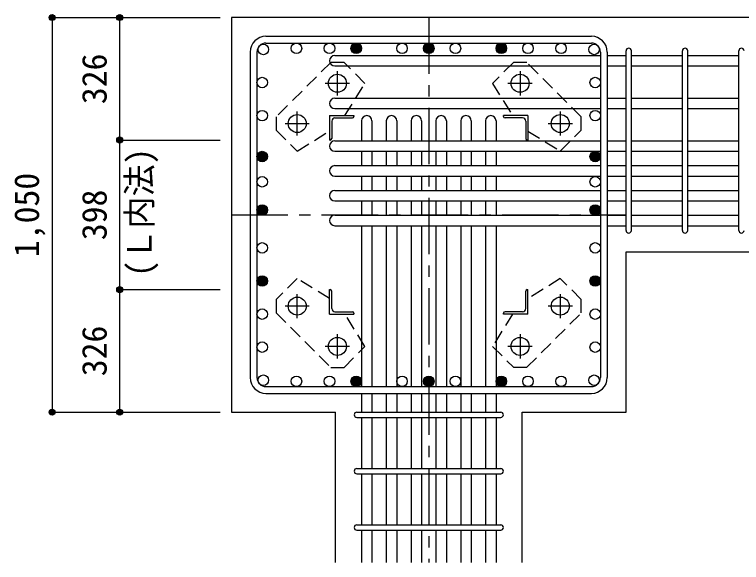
# Model space of a CAD drawing. Units: millimetres at full size, sheet at 1:30. Extents: x -5973 to 5954, y -4195 to 4201.
# Drawn here: x -550 to 1384, y -2600 to -1142 of the extents above; entities that cross this region are included whole.
import ezdxf
from ezdxf.enums import TextEntityAlignment as Align

# ---------------------------------------------------------------- set-up
doc = ezdxf.new("R2010")
doc.units = ezdxf.units.MM
doc.header["$LTSCALE"] = 30
doc.header["$PDMODE"] = 32
doc.header["$PDSIZE"] = 15
doc.linetypes.add('CHAIN1', pattern=[8, 5, -1, 1, -1])
doc.linetypes.add('DASHED1', pattern=[1.8, 1.2, -0.6])
for name, color, linetype in [('0-1', 2, 'Continuous'), ('0-2', 4, 'Continuous'), ('0-3', 4, 'Continuous'), ('0-4', 7, 'Continuous'), ('0-5', 7, 'Continuous'), ('0-6', 7, 'Continuous'), ('0-7', 4, 'Continuous'), ('0-9', 4, 'DASHED1'), ('0-D', 4, 'Continuous')]:
    doc.layers.add(name, color=color, linetype=linetype)
doc.styles.add('ＭＳ ゴシック', font='')
doc.styles.get('ＭＳ ゴシック').set_extended_font_data('MS Gothic')

msp = doc.modelspace()

# ---------------------------------------------------------------- linework, layer by layer
at = {"layer": '0-1'}
for p, q in [((1477.44, -1149.89), (27.44, -1149.89)), ((27.44, -1149.89), (27.44, -2199.89)), ((1077.44, -1773.39), (1477.44, -1773.39)), ((1077.44, -2199.89), (1077.44, -1773.39)), ((27.44, -2199.89), (303.94, -2199.89)), ((303.94, -2599.89), (303.94, -2199.89))]:
    msp.add_line(p, q, dxfattribs=at)
msp.add_lwpolyline([(800.94, -2599.89), (800.94, -2199.89), (1077.44, -2199.89)], dxfattribs=at)
at = {"layer": '0-2', "linetype": 'CHAIN1'}
for p, q in [((309.44, -1357.1), (309.44, -1292.6)), ((795.44, -1292.6), (795.44, -1357.1)), ((277.14, -1324.89), (341.64, -1324.89)), ((763.24, -1324.89), (827.74, -1324.89)), ((202.44, -1464.1), (202.44, -1399.6)), ((902.44, -1399.6), (902.44, -1464.1)), ((170.14, -1431.89), (234.64, -1431.89)), ((870.24, -1431.89), (934.74, -1431.89)), ((202.44, -1950.19), (202.44, -1885.69)), ((902.44, -1885.69), (902.44, -1950.19)), ((234.64, -1917.89), (170.14, -1917.89)), ((934.74, -1917.89), (870.24, -1917.89)), ((309.44, -2057.19), (309.44, -1992.69)), ((795.44, -1992.69), (795.44, -2057.19)), ((341.64, -2024.89), (277.14, -2024.89)), ((827.74, -2024.89), (763.24, -2024.89))]:
    msp.add_line(p, q, dxfattribs=at)
at = {"layer": '0-2'}
for p, q in [((288.44, -1410.89), (353.44, -1410.89)), ((288.44, -1410.89), (288.44, -1475.89)), ((353.44, -1410.89), (353.44, -1412.89)), ((816.44, -1410.89), (751.44, -1410.89)), ((751.44, -1412.89), (751.44, -1410.89)), ((816.44, -1410.89), (816.44, -1475.89)), ((294.44, -1425.39), (294.44, -1471.89)), ((302.94, -1416.89), (349.44, -1416.89)), ((801.94, -1416.89), (755.44, -1416.89)), ((810.44, -1425.39), (810.44, -1471.89)), ((290.44, -1475.89), (288.44, -1475.89)), ((816.44, -1475.89), (814.44, -1475.89)), ((288.44, -1873.89), (290.44, -1873.89)), ((288.44, -1938.89), (288.44, -1873.89)), ((814.44, -1873.89), (816.44, -1873.89)), ((816.44, -1938.89), (816.44, -1873.89)), ((294.44, -1924.39), (294.44, -1877.89)), ((810.44, -1924.39), (810.44, -1877.89)), ((302.94, -1932.89), (349.44, -1932.89)), ((801.94, -1932.89), (755.44, -1932.89)), ((288.44, -1938.89), (353.44, -1938.89)), ((353.44, -1936.89), (353.44, -1938.89)), ((751.44, -1938.89), (751.44, -1936.89)), ((816.44, -1938.89), (751.44, -1938.89))]:
    msp.add_line(p, q, dxfattribs=at)
at = {"layer": '0-2', "color": 3}
for centre in [(309.44, -1324.89), (795.44, -1324.89), (202.44, -1431.89), (902.44, -1431.89), (202.44, -1917.89), (902.44, -1917.89), (309.44, -2024.89), (795.44, -2024.89)]:
    msp.add_circle(centre, 24, dxfattribs=at)
at = {"layer": '0-2'}
for centre, radius, start, end in [((302.94, -1425.39), 8.5, 90, 180), ((349.44, -1412.89), 4, 270, 0), ((755.44, -1412.89), 4, 180, 270), ((801.94, -1425.39), 8.5, 0, 90), ((290.44, -1471.89), 4, 270, 0), ((814.44, -1471.89), 4, 180, 270), ((290.44, -1877.89), 4, 0, 90), ((814.44, -1877.89), 4, 90, 180), ((302.94, -1924.39), 8.5, 180, 270), ((349.44, -1936.89), 4, 0, 90), ((755.44, -1936.89), 4, 90, 180), ((801.94, -1924.39), 8.5, 270, 0)]:
    msp.add_arc(centre, radius, start, end, dxfattribs=at)
at = {"layer": '0-3', "color": 3}
for centre in [(200.38, -1231.89), (288.39, -1231.89), (359.44, -1231.89), (359.44, -1231.89), (481.44, -1231.89), (552.44, -1231.89), (623.44, -1231.89), (745.44, -1231.89), (745.44, -1231.89), (816.48, -1231.89), (904.49, -1231.89), (112.37, -1234.82), (992.51, -1234.82), (992.51, -1234.82), (109.44, -1322.84), (995.44, -1322.84), (109.44, -1410.85), (995.44, -1410.85), (109.44, -1519.89), (109.44, -1519.89), (995.44, -1519.89), (995.44, -1519.89), (109.44, -1586.88), (995.44, -1586.88), (109.44, -1661.89), (995.44, -1661.89), (109.44, -1762.91), (995.44, -1762.91), (109.44, -1850.92), (109.44, -1850.92), (995.44, -1850.92), (995.44, -1850.92), (109.44, -1938.94), (995.44, -1938.94), (109.44, -2026.95), (995.44, -2026.95), (112.37, -2114.97), (200.38, -2117.89), (288.39, -2117.89), (359.44, -2117.89), (359.44, -2117.89), (481.44, -2117.89), (552.44, -2117.89), (623.44, -2117.89), (745.44, -2117.89), (745.44, -2117.89), (816.48, -2117.89), (904.49, -2117.89), (992.51, -2114.97)]:
    msp.add_circle(centre, 14, dxfattribs=at)
at = {"layer": '0-3'}
for centre, radius in [((359.44, -1231.89), 14), ((552.44, -1231.89), 14), ((745.44, -1231.89), 14), ((359.44, -1231.89), 12.6), ((359.44, -1231.89), 11.2), ((359.44, -1231.89), 9.8), ((359.44, -1231.89), 8.4), ((359.44, -1231.89), 7), ((359.44, -1231.89), 5.6), ((359.44, -1231.89), 4.2), ((359.44, -1231.89), 2.8), ((359.44, -1231.89), 1.4), ((552.44, -1231.89), 12.6), ((552.44, -1231.89), 11.2), ((552.44, -1231.89), 9.8), ((552.44, -1231.89), 8.4), ((552.44, -1231.89), 7), ((552.44, -1231.89), 5.6), ((552.44, -1231.89), 4.2), ((552.44, -1231.89), 2.8), ((552.44, -1231.89), 1.4), ((745.44, -1231.89), 12.6), ((745.44, -1231.89), 11.2), ((745.44, -1231.89), 9.8), ((745.44, -1231.89), 8.4), ((745.44, -1231.89), 7), ((745.44, -1231.89), 5.6), ((745.44, -1231.89), 4.2), ((745.44, -1231.89), 2.8), ((745.44, -1231.89), 1.4), ((109.44, -1519.89), 14), ((109.44, -1519.89), 12.6), ((995.44, -1519.89), 14), ((995.44, -1519.89), 12.6), ((109.44, -1519.89), 11.2), ((109.44, -1519.89), 9.8), ((109.44, -1519.89), 8.4), ((109.44, -1519.89), 7), ((109.44, -1519.89), 5.6), ((109.44, -1519.89), 4.2), ((109.44, -1519.89), 2.8), ((109.44, -1519.89), 1.4), ((995.44, -1519.89), 11.2), ((995.44, -1519.89), 9.8), ((995.44, -1519.89), 8.4), ((995.44, -1519.89), 7), ((995.44, -1519.89), 5.6), ((995.44, -1519.89), 4.2), ((995.44, -1519.89), 2.8), ((995.44, -1519.89), 1.4), ((109.44, -1661.89), 14), ((109.44, -1661.89), 12.6), ((109.44, -1661.89), 11.2), ((109.44, -1661.89), 9.8), ((109.44, -1661.89), 8.4), ((109.44, -1661.89), 7), ((109.44, -1661.89), 5.6), ((109.44, -1661.89), 4.2), ((109.44, -1661.89), 2.8), ((109.44, -1661.89), 1.4), ((995.44, -1661.89), 14), ((995.44, -1661.89), 12.6), ((995.44, -1661.89), 11.2), ((995.44, -1661.89), 9.8), ((995.44, -1661.89), 8.4), ((995.44, -1661.89), 7), ((995.44, -1661.89), 5.6), ((995.44, -1661.89), 4.2), ((995.44, -1661.89), 2.8), ((995.44, -1661.89), 1.4), ((109.44, -1850.92), 14), ((995.44, -1850.92), 14), ((109.44, -1850.92), 12.6), ((109.44, -1850.92), 11.2), ((109.44, -1850.92), 9.8), ((109.44, -1850.92), 8.4), ((109.44, -1850.92), 7), ((109.44, -1850.92), 5.6), ((109.44, -1850.92), 4.2), ((109.44, -1850.92), 2.8), ((109.44, -1850.92), 1.4), ((995.44, -1850.92), 12.6), ((995.44, -1850.92), 11.2), ((995.44, -1850.92), 9.8), ((995.44, -1850.92), 8.4), ((995.44, -1850.92), 7), ((995.44, -1850.92), 5.6), ((995.44, -1850.92), 4.2), ((995.44, -1850.92), 2.8), ((995.44, -1850.92), 1.4), ((359.44, -2117.89), 14), ((359.44, -2117.89), 12.6), ((359.44, -2117.89), 11.2), ((552.44, -2117.89), 14), ((552.44, -2117.89), 12.6), ((552.44, -2117.89), 11.2), ((745.44, -2117.89), 14), ((745.44, -2117.89), 12.6), ((745.44, -2117.89), 11.2), ((359.44, -2117.89), 9.8), ((359.44, -2117.89), 8.4), ((359.44, -2117.89), 7), ((359.44, -2117.89), 5.6), ((359.44, -2117.89), 4.2), ((359.44, -2117.89), 2.8), ((359.44, -2117.89), 1.4), ((552.44, -2117.89), 9.8), ((552.44, -2117.89), 8.4), ((552.44, -2117.89), 7), ((552.44, -2117.89), 5.6), ((552.44, -2117.89), 4.2), ((552.44, -2117.89), 2.8), ((552.44, -2117.89), 1.4), ((745.44, -2117.89), 9.8), ((745.44, -2117.89), 8.4), ((745.44, -2117.89), 7), ((745.44, -2117.89), 5.6), ((745.44, -2117.89), 4.2), ((745.44, -2117.89), 2.8), ((745.44, -2117.89), 1.4)]:
    msp.add_circle(centre, radius, dxfattribs=at)
at = {"layer": '0-4'}
for p, q in [((119.44, -1199.89), (985.44, -1199.89)), ((119.44, -1217.89), (985.44, -1217.89)), ((77.44, -1241.89), (77.44, -2107.89)), ((95.44, -1241.89), (95.44, -2107.89)), ((1009.44, -1241.89), (1009.44, -2107.89)), ((1027.44, -1241.89), (1027.44, -2107.89)), ((119.44, -2131.89), (985.44, -2131.89)), ((119.44, -2149.89), (985.44, -2149.89))]:
    msp.add_line(p, q, dxfattribs=at)
for centre, radius, start, end in [((119.44, -1241.89), 42, 90, 180), ((119.44, -1241.89), 24, 90, 180), ((985.44, -1241.89), 42, 0, 90), ((985.44, -1241.89), 24, 0, 90), ((119.44, -2107.89), 42, 180, 270), ((119.44, -2107.89), 24, 180, 270), ((985.44, -2107.89), 42, 270, 0), ((985.44, -2107.89), 24, 270, 0)]:
    msp.add_arc(centre, radius, start, end, dxfattribs=at)
at = {"layer": '0-5'}
for p, q in [((302.44, -1250.82), (1009.44, -1250.82)), ((1027.44, -1250.82), (1077.44, -1250.82)), ((1091.44, -1250.82), (1227.44, -1250.82)), ((1241.44, -1250.82), (1377.44, -1250.82)), ((302.44, -1278.82), (1009.44, -1278.82)), ((1027.44, -1278.82), (1077.44, -1278.82)), ((1091.44, -1278.82), (1227.44, -1278.82)), ((1241.44, -1278.82), (1377.44, -1278.82)), ((302.44, -1364.36), (1009.44, -1364.36)), ((1027.44, -1364.36), (1077.44, -1364.36)), ((1091.44, -1364.36), (1227.44, -1364.36)), ((1241.44, -1364.36), (1377.44, -1364.36)), ((302.44, -1392.36), (1009.44, -1392.36)), ((1027.44, -1392.36), (1077.44, -1392.36)), ((1091.44, -1392.36), (1227.44, -1392.36)), ((1241.44, -1392.36), (1377.44, -1392.36)), ((373.44, -1424.89), (373.44, -1477.89)), ((401.44, -1424.89), (401.44, -1477.89)), ((439.44, -1424.89), (439.44, -1477.89)), ((467.44, -1424.89), (467.44, -1477.89)), ((505.44, -1424.89), (505.44, -1477.89)), ((533.44, -1424.89), (533.44, -1477.89)), ((571.44, -1424.89), (571.44, -1477.89)), ((599.44, -1424.89), (599.44, -1477.89)), ((637.44, -1424.89), (637.44, -1477.89)), ((665.44, -1424.89), (665.44, -1477.89)), ((703.44, -1424.89), (703.44, -1477.89)), ((731.44, -1424.89), (731.44, -1477.89)), ((302.44, -1477.89), (1009.44, -1477.89)), ((1027.44, -1477.89), (1077.44, -1477.89)), ((1091.44, -1477.89), (1227.44, -1477.89)), ((1241.44, -1477.89), (1377.44, -1477.89)), ((302.44, -1505.89), (1009.44, -1505.89)), ((373.44, -1505.89), (373.44, -1543.89)), ((401.44, -1505.89), (401.44, -1543.89)), ((439.44, -1505.89), (439.44, -1543.89)), ((467.44, -1505.89), (467.44, -1543.89)), ((505.44, -1505.89), (505.44, -1543.89)), ((533.44, -1505.89), (533.44, -1543.89)), ((571.44, -1505.89), (571.44, -1543.89)), ((599.44, -1505.89), (599.44, -1543.89)), ((637.44, -1505.89), (637.44, -1543.89)), ((665.44, -1505.89), (665.44, -1543.89)), ((703.44, -1505.89), (703.44, -1543.89)), ((731.44, -1505.89), (731.44, -1543.89)), ((1027.44, -1505.89), (1077.44, -1505.89)), ((1091.44, -1505.89), (1227.44, -1505.89)), ((1241.44, -1505.89), (1377.44, -1505.89)), ((302.44, -1543.89), (1009.44, -1543.89)), ((1027.44, -1543.89), (1077.44, -1543.89)), ((1091.44, -1543.89), (1227.44, -1543.89)), ((1241.44, -1543.89), (1377.44, -1543.89)), ((302.44, -1571.89), (1009.44, -1571.89)), ((373.44, -1571.89), (373.44, -1609.89)), ((401.44, -1571.89), (401.44, -1609.89)), ((439.44, -1571.89), (439.44, -1609.89)), ((467.44, -1571.89), (467.44, -1609.89)), ((505.44, -1571.89), (505.44, -1609.89)), ((533.44, -1571.89), (533.44, -1609.89)), ((571.44, -1571.89), (571.44, -1609.89)), ((599.44, -1571.89), (599.44, -1609.89)), ((637.44, -1571.89), (637.44, -1609.89)), ((665.44, -1571.89), (665.44, -1609.89)), ((703.44, -1571.89), (703.44, -1609.89)), ((731.44, -1571.89), (731.44, -1609.89)), ((1027.44, -1571.89), (1077.44, -1571.89)), ((1091.44, -1571.89), (1227.44, -1571.89)), ((1241.44, -1571.89), (1377.44, -1571.89)), ((302.44, -1609.89), (1009.44, -1609.89)), ((1027.44, -1609.89), (1077.44, -1609.89)), ((1091.44, -1609.89), (1227.44, -1609.89)), ((1241.44, -1609.89), (1377.44, -1609.89)), ((302.44, -1637.89), (1009.44, -1637.89)), ((373.44, -1637.89), (373.44, -1675.89)), ((401.44, -1637.89), (401.44, -1675.89)), ((439.44, -1637.89), (439.44, -1675.89)), ((467.44, -1637.89), (467.44, -1675.89)), ((505.44, -1637.89), (505.44, -1675.89)), ((533.44, -1637.89), (533.44, -1675.89)), ((571.44, -1637.89), (571.44, -1675.89)), ((599.44, -1637.89), (599.44, -1675.89)), ((637.44, -1637.89), (637.44, -1675.89)), ((665.44, -1637.89), (665.44, -1675.89)), ((703.44, -1637.89), (703.44, -1675.89)), ((731.44, -1637.89), (731.44, -1675.89)), ((1027.44, -1637.89), (1077.44, -1637.89)), ((1091.44, -1637.89), (1227.44, -1637.89)), ((1241.44, -1637.89), (1377.44, -1637.89)), ((302.44, -1675.89), (1009.44, -1675.89)), ((1027.44, -1675.89), (1077.44, -1675.89)), ((1091.44, -1675.89), (1227.44, -1675.89)), ((1241.44, -1675.89), (1377.44, -1675.89)), ((302.44, -1703.89), (1009.44, -1703.89)), ((373.44, -1703.89), (373.44, -2131.89)), ((401.44, -1703.89), (401.44, -2131.89)), ((439.44, -1703.89), (439.44, -2131.89)), ((467.44, -1703.89), (467.44, -2131.89)), ((505.44, -1703.89), (505.44, -2131.89)), ((533.44, -1703.89), (533.44, -2131.89)), ((571.44, -1703.89), (571.44, -2131.89)), ((599.44, -1703.89), (599.44, -2131.89)), ((637.44, -1703.89), (637.44, -2131.89)), ((665.44, -1703.89), (665.44, -2131.89)), ((703.44, -1703.89), (703.44, -2131.89)), ((731.44, -1703.89), (731.44, -2131.89)), ((1027.44, -1703.89), (1077.44, -1703.89)), ((1091.44, -1703.89), (1227.44, -1703.89)), ((1241.44, -1703.89), (1377.44, -1703.89)), ((373.44, -2149.89), (373.44, -2199.89)), ((401.44, -2149.89), (401.44, -2199.89)), ((439.44, -2149.89), (439.44, -2199.89)), ((467.44, -2149.89), (467.44, -2199.89)), ((505.44, -2149.89), (505.44, -2199.89)), ((533.44, -2149.89), (533.44, -2199.89)), ((571.44, -2149.89), (571.44, -2199.89)), ((599.44, -2149.89), (599.44, -2199.89)), ((637.44, -2149.89), (637.44, -2199.89)), ((665.44, -2149.89), (665.44, -2199.89)), ((703.44, -2149.89), (703.44, -2199.89)), ((731.44, -2149.89), (731.44, -2199.89)), ((373.44, -2213.89), (373.44, -2349.89)), ((401.44, -2213.89), (401.44, -2349.89)), ((439.44, -2213.89), (439.44, -2349.89)), ((467.44, -2213.89), (467.44, -2349.89)), ((505.44, -2213.89), (505.44, -2349.89)), ((533.44, -2213.89), (533.44, -2349.89)), ((571.44, -2213.89), (571.44, -2349.89)), ((599.44, -2213.89), (599.44, -2349.89)), ((637.44, -2213.89), (637.44, -2349.89)), ((665.44, -2213.89), (665.44, -2349.89)), ((703.44, -2213.89), (703.44, -2349.89)), ((731.44, -2213.89), (731.44, -2349.89)), ((373.44, -2363.89), (373.44, -2499.89)), ((401.44, -2363.89), (401.44, -2499.89)), ((439.44, -2363.89), (439.44, -2499.89)), ((467.44, -2363.89), (467.44, -2499.89)), ((505.44, -2363.89), (505.44, -2499.89)), ((533.44, -2363.89), (533.44, -2499.89)), ((571.44, -2363.89), (571.44, -2499.89)), ((599.44, -2363.89), (599.44, -2499.89)), ((637.44, -2363.89), (637.44, -2499.89)), ((665.44, -2363.89), (665.44, -2499.89)), ((703.44, -2363.89), (703.44, -2499.89)), ((731.44, -2363.89), (731.44, -2499.89)), ((373.44, -2513.89), (373.44, -2599.89)), ((401.44, -2513.89), (401.44, -2599.89)), ((439.44, -2513.89), (439.44, -2599.89)), ((467.44, -2513.89), (467.44, -2599.89)), ((505.44, -2513.89), (505.44, -2599.89)), ((533.44, -2513.89), (533.44, -2599.89)), ((571.44, -2513.89), (571.44, -2599.89)), ((599.44, -2513.89), (599.44, -2599.89)), ((637.44, -2513.89), (637.44, -2599.89)), ((665.44, -2513.89), (665.44, -2599.89)), ((703.44, -2513.89), (703.44, -2599.89)), ((731.44, -2513.89), (731.44, -2599.89))]:
    msp.add_line(p, q, dxfattribs=at)
for centre, radius, start, end in [((302.44, -1264.82), 14, 90, 270), ((302.44, -1378.36), 14, 90, 270), ((387.44, -1424.89), 14, 0, 180), ((453.44, -1424.89), 14, 0, 180), ((519.44, -1424.89), 14, 0, 180), ((585.44, -1424.89), 14, 0, 180), ((651.44, -1424.89), 14, 0, 180), ((717.44, -1424.89), 14, 0, 180), ((302.44, -1491.89), 14, 90, 270), ((302.44, -1557.89), 14, 90, 270), ((302.44, -1623.89), 14, 90, 270), ((302.44, -1689.89), 14, 90, 270), ((360.94, -2206.89), 7, 90, 270), ((360.94, -2206.89), 7, 90, 270), ((360.94, -2206.89), 7, 90, 270)]:
    msp.add_arc(centre, radius, start, end, dxfattribs=at)
at = {"layer": '0-6'}
for p, q in [((1077.44, -1716.39), (1077.44, -1238.32)), ((1091.44, -1716.39), (1091.44, -1238.32)), ((1227.44, -1716.39), (1227.44, -1238.32)), ((1241.44, -1716.39), (1241.44, -1238.32)), ((1377.44, -1716.39), (1377.44, -1238.32)), ((360.94, -2199.89), (743.94, -2199.89)), ((360.94, -2213.89), (743.94, -2213.89)), ((360.94, -2349.89), (743.94, -2349.89)), ((360.94, -2363.89), (743.94, -2363.89)), ((360.94, -2499.89), (743.94, -2499.89)), ((360.94, -2513.89), (743.94, -2513.89))]:
    msp.add_line(p, q, dxfattribs=at)
for centre, start, end in [((1084.44, -1238.32), 0, 180), ((1084.44, -1238.32), 0, 180), ((1084.44, -1238.32), 0, 180), ((1084.44, -1238.32), 0, 180), ((1234.44, -1238.32), 0, 180), ((1384.44, -1238.32), 0, 180), ((1084.44, -1716.39), 180, 0), ((1084.44, -1716.39), 180, 0), ((1084.44, -1716.39), 180, 0), ((1084.44, -1716.39), 180, 0), ((1234.44, -1716.39), 180, 0), ((1384.44, -1716.39), 180, 0), ((360.94, -2206.89), 90, 270), ((743.94, -2206.89), 270, 90), ((743.94, -2206.89), 270, 90), ((743.94, -2206.89), 270, 90), ((743.94, -2206.89), 270, 90), ((360.94, -2356.89), 90, 270), ((743.94, -2356.89), 270, 90), ((360.94, -2506.89), 90, 270), ((743.94, -2506.89), 270, 90)]:
    msp.add_arc(centre, 7, start, end, dxfattribs=at)
at = {"layer": '0-9'}
msp.add_line((382.84, -2024.8), (329.44, -1938.9), dxfattribs=at)
for points in [[(291.64, -1269.19), (146.64, -1414.09), (146.64, -1449.5), (202.54, -1505.29), (288.44, -1451.89)], [(329.44, -1410.89), (382.84, -1324.99), (327.04, -1269.19), (291.64, -1269.19)], [(958.14, -1414.09), (813.24, -1269.09), (777.84, -1269.09), (722.04, -1324.99), (775.44, -1410.89)], [(816.44, -1451.89), (902.34, -1505.29), (958.14, -1449.49), (958.14, -1414.09)], [(288.44, -1897.9), (202.54, -1844.5), (146.74, -1900.3), (146.74, -1935.7)], [(813.24, -2080.6), (958.24, -1935.7), (958.24, -1900.29), (902.34, -1844.5), (816.44, -1897.9)], [(146.74, -1935.7), (291.64, -2080.7), (327.04, -2080.7), (382.84, -2024.8)], [(775.44, -1938.9), (722.04, -2024.8), (777.84, -2080.6), (813.24, -2080.6)]]:
    msp.add_lwpolyline(points, dxfattribs=at)
at = {"layer": '0-D'}
for p, q in [((-449.6, -1149.89), (-269.6, -1149.89)), ((-449.6, -1149.89), (-449.6, -2199.89)), ((-449.6, -1149.89), (-269.6, -1149.89)), ((-269.6, -1475.89), (-269.6, -1149.89)), ((-269.6, -1149.89), (-2.56, -1149.89)), ((-269.6, -1873.89), (-269.6, -1475.89)), ((-269.6, -1475.89), (-2.56, -1475.89)), ((-269.6, -2199.89), (-269.6, -1873.89)), ((-269.6, -1873.89), (-2.56, -1873.89)), ((-449.6, -2199.89), (-269.6, -2199.89)), ((-269.6, -2199.89), (-2.56, -2199.89)), ((-269.6, -2199.89), (-2.56, -2199.89))]:
    msp.add_line(p, q, dxfattribs=at)
at = {"layer": '0-D', "linetype": 'CHAIN1'}
for p, q in [((552.44, -1149.89), (552.44, -2599.89)), ((27.44, -1674.89), (1077.44, -1674.89))]:
    msp.add_line(p, q, dxfattribs=at)
at = {"layer": '0-D'}
for centre, radius in [((-449.6, -1149.89), 8), ((-449.6, -1149.89), 7.2), ((-449.6, -1149.89), 6.4), ((-449.6, -1149.89), 5.6), ((-449.6, -1149.89), 4.8), ((-449.6, -1149.89), 4), ((-449.6, -1149.89), 3.2), ((-449.6, -1149.89), 2.4), ((-449.6, -1149.89), 1.6), ((-449.6, -1149.89), 0.8), ((-269.6, -1149.89), 8), ((-269.6, -1149.89), 7.2), ((-269.6, -1149.89), 6.4), ((-269.6, -1149.89), 5.6), ((-269.6, -1149.89), 4.8), ((-269.6, -1149.89), 4), ((-269.6, -1149.89), 3.2), ((-269.6, -1149.89), 2.4), ((-269.6, -1149.89), 1.6), ((-269.6, -1149.89), 0.8), ((-269.6, -1475.89), 8), ((-269.6, -1475.89), 7.2), ((-269.6, -1475.89), 6.4), ((-269.6, -1475.89), 5.6), ((-269.6, -1475.89), 4.8), ((-269.6, -1475.89), 4), ((-269.6, -1475.89), 3.2), ((-269.6, -1475.89), 2.4), ((-269.6, -1475.89), 1.6), ((-269.6, -1475.89), 0.8), ((-269.6, -1873.89), 8), ((-269.6, -1873.89), 7.2), ((-269.6, -1873.89), 6.4), ((-269.6, -1873.89), 5.6), ((-269.6, -1873.89), 4.8), ((-269.6, -1873.89), 4), ((-269.6, -1873.89), 3.2), ((-269.6, -1873.89), 2.4), ((-269.6, -1873.89), 1.6), ((-269.6, -1873.89), 0.8), ((-449.6, -2199.89), 8), ((-449.6, -2199.89), 7.2), ((-449.6, -2199.89), 6.4), ((-449.6, -2199.89), 5.6), ((-449.6, -2199.89), 4.8), ((-449.6, -2199.89), 4), ((-449.6, -2199.89), 3.2), ((-449.6, -2199.89), 2.4), ((-449.6, -2199.89), 1.6), ((-449.6, -2199.89), 0.8), ((-269.6, -2199.89), 8), ((-269.6, -2199.89), 7.2), ((-269.6, -2199.89), 6.4), ((-269.6, -2199.89), 5.6), ((-269.6, -2199.89), 4.8), ((-269.6, -2199.89), 4), ((-269.6, -2199.89), 3.2), ((-269.6, -2199.89), 2.4), ((-269.6, -2199.89), 1.6), ((-269.6, -2199.89), 0.8)]:
    msp.add_circle(centre, radius, dxfattribs=at)
at = {"layer": '0-D', "color": 7}
for p in [(-449.6, -1149.89), (-269.6, -1149.89), (-269.6, -1475.89), (-269.6, -1873.89), (-449.6, -2199.89), (-269.6, -2199.89)]:
    msp.add_point(p, dxfattribs=at)

# ---------------------------------------------------------------- texts
at = {"layer": '0-7', "style": 'ＭＳ ゴシック', "width": 0.95}
msp.add_text('(Ｌ内法)', height=65.98, rotation=90, dxfattribs=at).set_placement((-164.55, -1839.49), align=Align.BOTTOM_LEFT)
at = {"layer": '0-D', "style": 'ＭＳ ゴシック'}
for s, p in [('326', (-284.6, -1380.39)), ('1,050', (-464.6, -1787.39)), ('398', (-284.6, -1742.39)), ('326', (-284.6, -2104.39))]:
    msp.add_text(s, height=65.98, rotation=90, dxfattribs=at).set_placement(p, align=Align.BOTTOM_LEFT)

doc.saveas('drawing.dxf')
